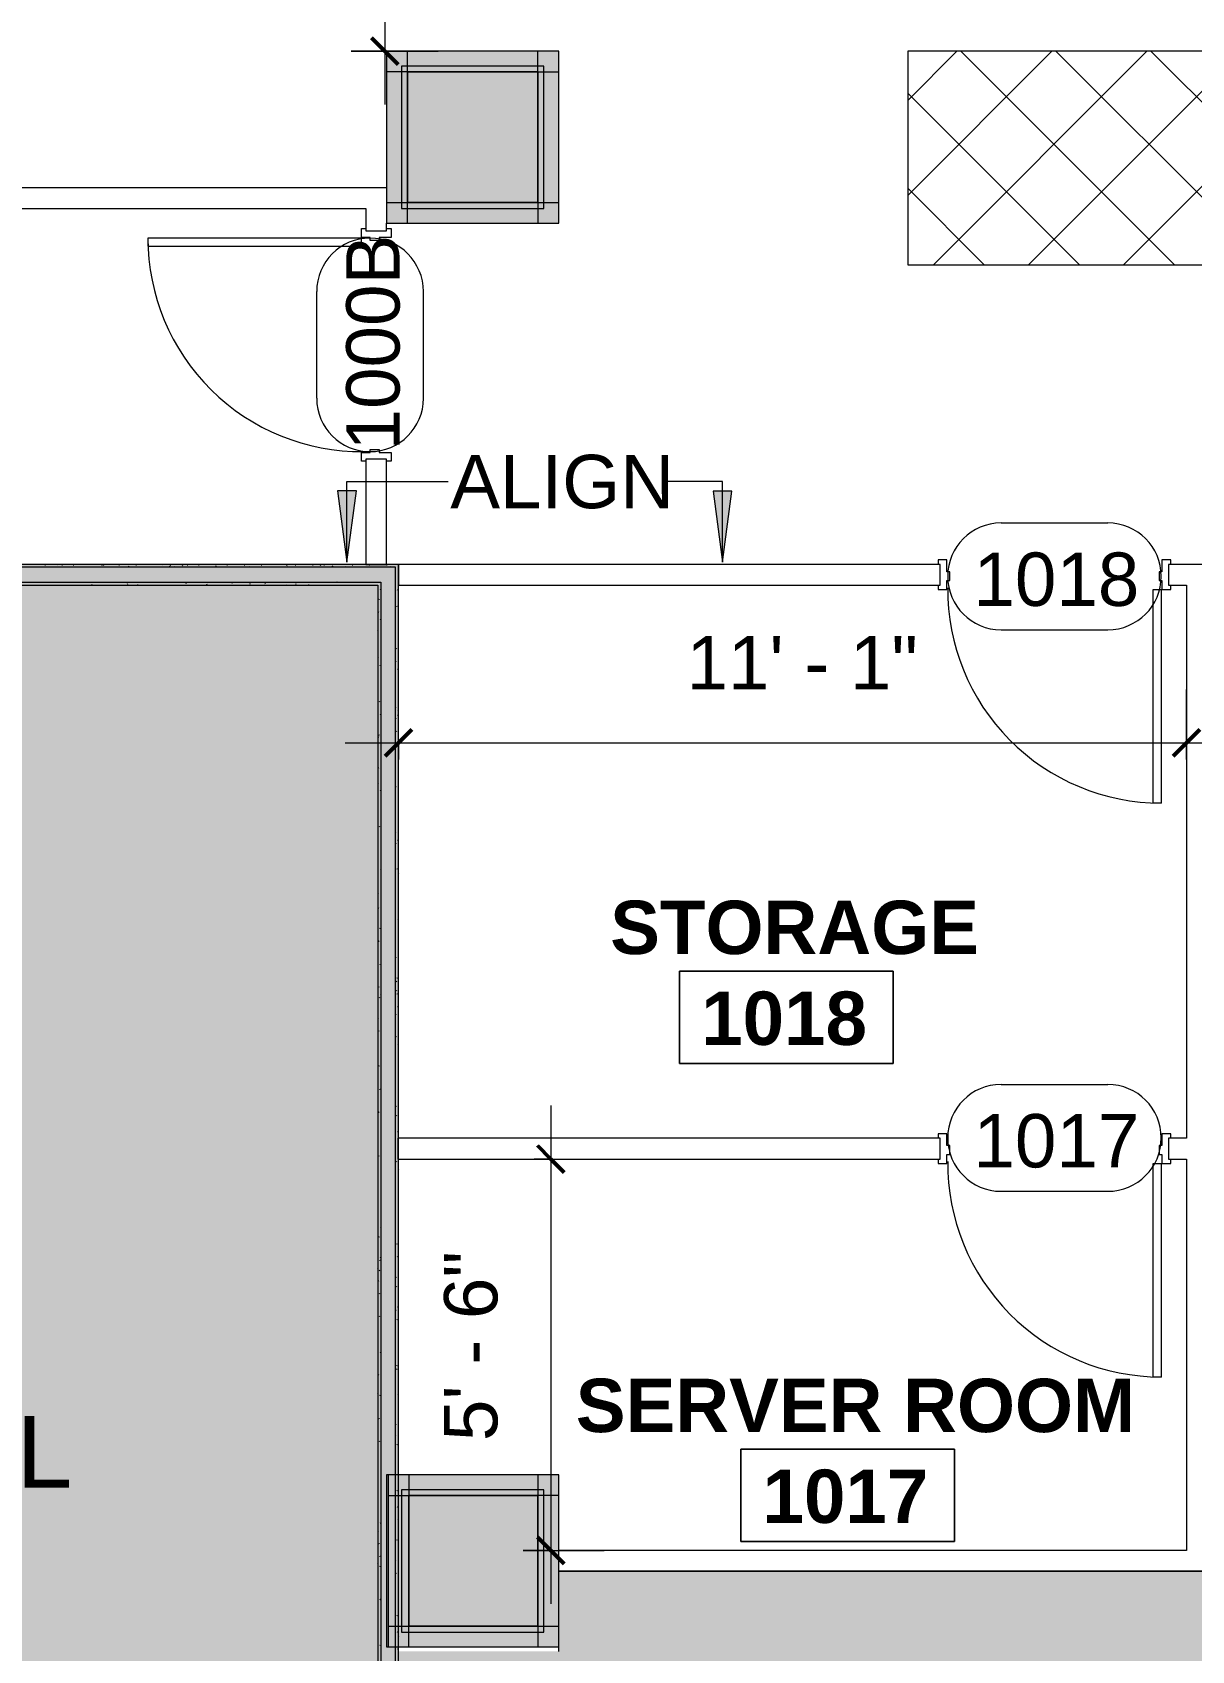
# Model space of a CAD drawing. Header units: inches. Extents: x 4757 to 6810, y 9919 to 10986.
# Drawn here: x 6186.2 to 6381.6, y 10186.2 to 10459 of the extents above; entities that cross this region are included whole.
import ezdxf

# ---------------------------------------------------------------- set-up
doc = ezdxf.new("R2010")
doc.units = ezdxf.units.IN
doc.header["$MEASUREMENT"] = 0
for name, color, linetype, lineweight in [('A-ANNO-DIMS', 211, 'Continuous', 9), ('A-ANNO-DIMS-96', 211, 'Continuous', 9), ('A-ANNO-TEXT', 7, 'Continuous', 9), ('A-AREA-IDEN', 2, 'Continuous', 9), ('A-DETL-GENF', 92, 'Continuous', 9), ('A-DETL-THIN', 151, 'Continuous', 9), ('A-DOOR', 31, 'Continuous', 13), ('A-DOOR-IDEN', 31, 'Continuous', 9), ('A-WALL', 113, 'Continuous', 13), ('A-WALL-PATT', 111, 'Continuous', 13), ('Bb-col', 7, 'Continuous', 9), ('G-ANNO-TEXT', 231, 'Continuous', 9), ('I-WALL', 2, 'Continuous', 9), ('Propidex Polylines', 7, 'Continuous', 9), ('Q-CASE', 31, 'Continuous', 9), ('Rosslyn Plaza North_1777 North Kent St _W632_-09_dwg', 8, 'Continuous', 9)]:
    doc.layers.add(name, color=color, linetype=linetype, lineweight=lineweight)
doc.styles.add('Arial', font='arial.ttf', dxfattribs={"height": 12.092308})
doc.styles.add('Swis721 Lt BT', font='swissl.ttf', dxfattribs={"height": 9})
doc.styles.add('Swis721 Lt BT_B', font='', dxfattribs={"height": 9})
doc.styles.get('Swis721 Lt BT_B').set_extended_font_data('Swis721 Lt BT', bold=True)
doc.dimstyles.new('OTJ_-_3_32__Linear__1_2__Tolerance', dxfattribs={"dimscale": 12, "dimtxt": 9.497835, "dimasz": 0.375, "dimexe": 0.75, "dimexo": 0.5, "dimgap": 0.5, "dimtad": 1, "dimdec": 1, "dimrnd": 0.5, "dimzin": 3, "dimdsep": 46, "dimlunit": 4, "dimtxsty": 'Swis721 Lt BT', "dimblk1": 'OBLIQUE', "dimblk2": 'OBLIQUE', "dimsah": 1, "dimcen": 0.09, "dimdle": 0.75, "dimazin": 0, "dimtfac": 1, "dimtdec": 4, "dimtix": 1, "dimtmove": 0, "dimatfit": 3, "dimfxl": 1, "dimtvp": 1, "dimfrac": 2, "dimtolj": 1, "dimtzin": 0, "dimarcsym": 2})

# ---------------------------------------------------------------- blocks, each defined once
blk = doc.blocks.new('Door - Single - Solid Door-8328958-Level XX  CONSTRUCTION')
at = {"layer": 'A-DOOR', "lineweight": 9}
for p, q in [((-15.63, 2.41), (-14.13, 2.41)), ((-15.63, 1.66), (-15.63, 2.41)), ((-14.13, 2.41), (-14.13, 0.41)), ((-14.13, 0.41), (-13.63, 0.41)), ((-13.63, 0.41), (-13.63, -1.09)), ((21.62, 0.41), (22.12, 0.41)), ((21.62, -1.09), (21.62, 0.41)), ((22.12, 2.41), (23.62, 2.41)), ((22.12, 0.41), (22.12, 2.41)), ((23.62, 2.41), (23.62, 1.66)), ((-15.63, -2.59), (-15.63, -1.84)), ((-14.13, -2.59), (-15.63, -2.59)), ((-14.13, -1.09), (-14.13, -2.59)), ((-13.63, -1.09), (-14.13, -1.09)), ((22.12, -1.09), (21.62, -1.09)), ((22.12, -2.59), (22.12, -1.09)), ((23.62, -2.59), (22.12, -2.59)), ((23.62, -1.84), (23.62, -2.59))]:
    blk.add_line(p, q, dxfattribs=at)
at = {"layer": 'A-DOOR'}
for p, q in [((-12.63, -2.59), (-14.01, -2.59)), ((-14.01, -2.59), (-14.01, -38.59)), ((-12.63, -38.59), (-12.63, -2.59)), ((-14.01, -38.59), (-12.63, -38.59))]:
    blk.add_line(p, q, dxfattribs=at)
at = {"layer": 'A-DOOR', "lineweight": 9}
blk.add_arc((-14.01, -2.59), 36, 270, 0.5, dxfattribs=at)
blk = doc.blocks.new('Door - Single - Solid Door-8328956-Level XX  CONSTRUCTION')
at = {"layer": 'A-DOOR'}
for p, q in [((-14.01, 38.59), (-12.63, 38.59)), ((-14.01, 2.59), (-14.01, 38.59)), ((-12.63, 38.59), (-12.63, 2.59)), ((-12.63, 2.59), (-14.01, 2.59))]:
    blk.add_line(p, q, dxfattribs=at)
at = {"layer": 'A-DOOR', "lineweight": 9}
for p, q in [((-15.63, 2.59), (-15.63, 1.84)), ((-14.13, 2.59), (-15.63, 2.59)), ((-14.13, 1.09), (-14.13, 2.59)), ((-13.63, 1.09), (-14.13, 1.09)), ((-13.63, -0.41), (-13.63, 1.09)), ((22.12, 1.09), (21.62, 1.09)), ((21.62, 1.09), (21.62, -0.41)), ((23.62, 2.59), (22.12, 2.59)), ((22.12, 2.59), (22.12, 1.09)), ((23.62, 1.84), (23.62, 2.59)), ((-15.63, -1.66), (-15.63, -2.41)), ((-15.63, -2.41), (-14.13, -2.41)), ((-14.13, -2.41), (-14.13, -0.41)), ((-14.13, -0.41), (-13.63, -0.41)), ((21.62, -0.41), (22.12, -0.41)), ((22.12, -0.41), (22.12, -2.41)), ((22.12, -2.41), (23.62, -2.41)), ((23.62, -2.41), (23.62, -1.66))]:
    blk.add_line(p, q, dxfattribs=at)
blk.add_arc((-14.01, 2.59), 36, 359.5, 90, dxfattribs=at)
blk = doc.blocks.new('C-Counter Top - ADJ HEIGHT 3_-7473632-Level XX  CONSTRUCTION')
at = {"layer": 'Q-CASE'}
h = blk.add_hatch(dxfattribs=at)
h.set_pattern_fill('FP_2', color=256, style=0, pattern_type=2)
h.set_pattern_definition([(45, (-6381.031, -10455.789), (-8.012227, 8.012227), []), (135, (-6381.031, -10455.789), (-8.012227, -8.012227), [])])
h.paths.add_polyline_path([(-47.26, -36), (44.2, -36), (44.2, 0), (-47.26, 0), (-47.26, -12.94)], flags=0)
for p, q in [((44.2, 0), (-47.26, 0)), ((-47.26, 0), (-47.26, -36)), ((44.2, -36), (44.2, 0)), ((-47.26, -36), (44.2, -36))]:
    blk.add_line(p, q, dxfattribs=at)
blk = doc.blocks.new('Rosslyn Plaza North_1777 North Kent St _W632_-09_dwg-V13-Level XX  CONSTRUCTION')
at = {"layer": 'A-ANNO-TEXT', "insert": (6082.18, 10225.71), "char_height": 12.092, "width": 132.0519, "attachment_point": 1, "line_spacing_factor": 0.941778, "style": 'Arial'}
blk.add_mtext('MECHANICAL', dxfattribs=at)
blk = doc.blocks.new('Rosslyn Plaza North_1777 North Kent St _W632_-09_dwg-6954577-Level XX  CONSTRUCTION')
at = {"layer": 'A-WALL-PATT', "color": 7, "lineweight": 9}
for p, q in [((6188.18, 10369.29), (6188.18, 10369.29)), ((6188.27, 10369.19), (6188.4, 10369.19)), ((6190.38, 10369.27), (6190.32, 10369.16)), ((6191.15, 10369.19), (6191.27, 10369.19)), ((6193.07, 10369.19), (6193.19, 10369.19)), ((6194.79, 10369.29), (6194.79, 10369.29)), ((6197.87, 10369.19), (6197.99, 10369.19)), ((6198.24, 10369.07), (6198.18, 10369.17)), ((6199.51, 10368.79), (6199.49, 10368.82)), ((6200.75, 10369.19), (6200.87, 10369.19)), ((6202.41, 10368.98), (6202.35, 10368.87)), ((6203.63, 10369.19), (6203.75, 10369.19)), ((6203.7, 10369.29), (6203.66, 10369.22)), ((6208.12, 10369.23), (6208.09, 10369.29)), ((6209.44, 10368.88), (6209.37, 10368.99)), ((6209.39, 10369.19), (6209.51, 10369.19)), ((6210.15, 10368.94), (6210.09, 10368.83)), ((6211.58, 10369.01), (6211.52, 10369.12)), ((6212.27, 10369.19), (6212.4, 10369.19)), ((6212.29, 10368.82), (6212.28, 10368.79)), ((6214.19, 10369.19), (6214.31, 10369.19)), ((6217, 10369.29), (6216.99, 10369.28)), ((6217.18, 10368.91), (6217.11, 10369.02)), ((6218.99, 10369.19), (6219.11, 10369.19)), ((6221.87, 10369.19), (6221.99, 10369.19)), ((6222.77, 10368.82), (6222.71, 10368.93)), ((6224.75, 10369.19), (6224.87, 10369.19)), ((6229.08, 10369.1), (6229.02, 10368.99)), ((6230.51, 10369.19), (6230.63, 10369.19)), ((6233.39, 10369.19), (6233.51, 10369.19)), ((6234.8, 10369.11), (6234.73, 10369.22)), ((6235.31, 10369.19), (6235.44, 10369.19)), ((6236.82, 10369.06), (6236.76, 10368.95)), ((6238.96, 10368.93), (6238.9, 10368.82)), ((6240.11, 10369.19), (6240.23, 10369.19)), ((6242.99, 10369.19), (6243.11, 10369.19)), ((6244.68, 10369.27), (6244.67, 10369.29)), ((6245.87, 10369.19), (6245.99, 10369.19)), ((6246.7, 10368.9), (6246.64, 10368.79)), ((6247.79, 10368.23), (6247.92, 10368.23)), ((6187.66, 10366.28), (6187.65, 10366.29)), ((6196.2, 10365.91), (6196.14, 10365.8)), ((6197.52, 10366.26), (6197.45, 10366.15)), ((6200.99, 10366.22), (6200.95, 10366.29)), ((6202.31, 10365.87), (6202.24, 10365.98)), ((6203.94, 10365.88), (6203.89, 10365.79)), ((6210.83, 10366.29), (6210.79, 10366.21)), ((6212.19, 10366.03), (6212.12, 10366.14)), ((6214.33, 10366.16), (6214.27, 10366.27)), ((6215.64, 10365.81), (6215.58, 10365.92)), ((6219.93, 10366.07), (6219.86, 10366.18)), ((6222.88, 10366.03), (6222.81, 10365.92)), ((6224.14, 10366.29), (6224.12, 10366.27)), ((6225.52, 10365.97), (6225.46, 10366.08)), ((6228.95, 10365.79), (6228.92, 10365.86)), ((6230.62, 10366), (6230.55, 10365.88)), ((6232.76, 10365.87), (6232.72, 10365.79)), ((6237.55, 10366.26), (6237.53, 10366.29)), ((6240.5, 10365.83), (6240.48, 10365.79)), ((6244.92, 10365.02), (6244.87, 10365.1)), ((6244.91, 10364.39), (6244.92, 10364.39)), ((6247.43, 10366.43), (6247.42, 10366.45)), ((6247.76, 10364.97), (6247.7, 10364.86)), ((6247.79, 10364.39), (6247.92, 10364.39)), ((6244.66, 10363.43), (6244.59, 10363.32)), ((6244.91, 10361.51), (6244.92, 10361.51)), ((6247.69, 10362.14), (6247.63, 10362.25)), ((6244.53, 10361.29), (6244.46, 10361.18)), ((6244.88, 10359.98), (6244.82, 10359.87)), ((6247.79, 10360.55), (6247.92, 10360.55)), ((6244.49, 10358.08), (6244.43, 10358.19)), ((6247.79, 10357.67), (6247.92, 10357.67)), ((6244.49, 10353.55), (6244.43, 10353.44)), ((6244.91, 10355.75), (6244.92, 10355.75)), ((6244.91, 10353.83), (6244.92, 10353.83)), ((6247.6, 10355.08), (6247.53, 10354.97)), ((6247.79, 10353.83), (6247.92, 10353.83)), ((6244.84, 10352.24), (6244.78, 10352.13)), ((6244.91, 10350.95), (6244.92, 10350.95)), ((6247.47, 10352.94), (6247.42, 10352.86)), ((6247.82, 10351.63), (6247.75, 10351.52)), ((6247.79, 10349.99), (6247.92, 10349.99)), ((6247.92, 10350.22), (6247.92, 10350.23)), ((6244.78, 10346.05), (6244.72, 10346.16)), ((6244.91, 10345.19), (6244.92, 10345.19)), ((6247.43, 10345.2), (6247.42, 10345.18)), ((6247.79, 10347.11), (6247.92, 10347.11)), ((6244.91, 10343.91), (6244.85, 10344.02)), ((6244.91, 10343.27), (6244.92, 10343.27)), ((6247.54, 10343.21), (6247.47, 10343.32)), ((6247.78, 10343.89), (6247.72, 10343.78)), ((6247.79, 10343.27), (6247.92, 10343.27)), ((6247.89, 10344.52), (6247.82, 10344.63)), ((6244.55, 10340.21), (6244.49, 10340.1)), ((6244.69, 10340.46), (6244.63, 10340.57)), ((6244.91, 10340.39), (6244.92, 10340.39)), ((6247.66, 10341.06), (6247.6, 10341.17)), ((6244.47, 10337), (6244.42, 10337.09)), ((6247.44, 10337.61), (6247.42, 10337.65)), ((6247.79, 10338.92), (6247.73, 10339.03)), ((6247.79, 10339.43), (6247.92, 10339.43)), ((6244.6, 10334.86), (6244.53, 10334.97)), ((6244.91, 10334.63), (6244.92, 10334.63)), ((6247.79, 10336.55), (6247.92, 10336.55)), ((6244.52, 10332.47), (6244.45, 10332.36)), ((6244.91, 10332.71), (6244.92, 10332.71)), ((6247.49, 10331.86), (6247.43, 10331.75)), ((6247.79, 10332.71), (6247.92, 10332.71)), ((6244.87, 10331.16), (6244.81, 10331.05)), ((6244.91, 10329.83), (6244.92, 10329.83)), ((6247.79, 10328.87), (6247.92, 10328.87)), ((6247.92, 10329.1), (6247.89, 10329.15)), ((6247.79, 10325.99), (6247.92, 10325.99)), ((6244.76, 10324.98), (6244.7, 10325.09)), ((6244.92, 10325.49), (6244.9, 10325.46)), ((6244.91, 10324.07), (6244.92, 10324.07)), ((6247.46, 10324.12), (6247.42, 10324.06)), ((6244.91, 10322.15), (6244.92, 10322.15)), ((6247.51, 10322.13), (6247.45, 10322.24)), ((6247.81, 10322.81), (6247.75, 10322.7)), ((6247.79, 10322.15), (6247.92, 10322.15)), ((6244.92, 10317.81), (6244.87, 10317.71)), ((6244.91, 10319.27), (6244.92, 10319.27)), ((6247.77, 10317.85), (6247.7, 10317.96)), ((6247.79, 10318.31), (6247.92, 10318.31)), ((6247.79, 10315.43), (6247.92, 10315.43)), ((6247.9, 10317.22), (6247.84, 10317.11)), ((6244.57, 10313.78), (6244.51, 10313.89)), ((6244.91, 10313.51), (6244.92, 10313.51)), ((6244.54, 10311.4), (6244.48, 10311.29)), ((6244.91, 10311.59), (6244.92, 10311.59)), ((6247.79, 10311.59), (6247.92, 10311.59)), ((6244.77, 10307.94), (6244.7, 10307.83)), ((6244.91, 10308.71), (6244.92, 10308.71)), ((6247.79, 10307.75), (6247.92, 10307.75)), ((6247.87, 10309.48), (6247.81, 10309.37)), ((6244.64, 10305.8), (6244.57, 10305.69)), ((6247.79, 10304.87), (6247.92, 10304.87)), ((6244.86, 10301.76), (6244.8, 10301.87)), ((6244.91, 10302.95), (6244.92, 10302.95)), ((6247.48, 10303.05), (6247.42, 10302.94)), ((6244.91, 10301.03), (6244.92, 10301.03)), ((6247.61, 10298.91), (6247.55, 10299.02)), ((6247.71, 10299.59), (6247.64, 10299.48)), ((6247.79, 10301.03), (6247.92, 10301.03)), ((6247.92, 10300.3), (6247.9, 10300.33)), ((6244.6, 10298.06), (6244.54, 10297.95)), ((6244.77, 10296.16), (6244.7, 10296.27)), ((6244.92, 10296.69), (6244.89, 10296.64)), ((6244.91, 10298.15), (6244.92, 10298.15)), ((6247.58, 10297.45), (6247.51, 10297.34)), ((6247.74, 10296.77), (6247.68, 10296.88)), ((6247.79, 10297.19), (6247.92, 10297.19)), ((6247.92, 10296.12), (6247.87, 10296.03)), ((6247.52, 10293.32), (6247.46, 10293.42)), ((6247.79, 10294.31), (6247.92, 10294.31)), ((6247.87, 10294.63), (6247.81, 10294.74)), ((6244.55, 10292.71), (6244.48, 10292.82)), ((6244.67, 10290.56), (6244.61, 10290.67)), ((6244.91, 10292.39), (6244.92, 10292.39)), ((6244.91, 10290.47), (6244.92, 10290.47)), ((6247.79, 10290.47), (6247.92, 10290.47)), ((6244.44, 10288.18), (6244.42, 10288.14)), ((6247.43, 10287.72), (6247.42, 10287.73)), ((6247.54, 10289.71), (6247.48, 10289.6)), ((6247.89, 10288.4), (6247.83, 10288.29)), ((6244.91, 10287.59), (6244.92, 10287.59)), ((6247.79, 10286.63), (6247.92, 10286.63)), ((6244.66, 10284.72), (6244.6, 10284.61)), ((6247.79, 10283.75), (6247.92, 10283.75)), ((6244.84, 10280.68), (6244.77, 10280.79)), ((6244.91, 10281.83), (6244.92, 10281.83)), ((6244.91, 10279.91), (6244.92, 10279.91)), ((6247.79, 10279.91), (6247.92, 10279.91)), ((6244.63, 10276.98), (6244.56, 10276.87)), ((6244.91, 10277.03), (6244.92, 10277.03)), ((6247.59, 10277.84), (6247.52, 10277.95)), ((6244.92, 10275.57), (6244.92, 10275.56)), ((6247.6, 10276.38), (6247.54, 10276.27)), ((6247.79, 10276.07), (6247.92, 10276.07)), ((6247.85, 10273.55), (6247.78, 10273.66)), ((6247.79, 10273.19), (6247.92, 10273.19)), ((6244.65, 10269.49), (6244.58, 10269.6)), ((6244.91, 10271.27), (6244.92, 10271.27)), ((6244.91, 10269.35), (6244.92, 10269.35)), ((6247.57, 10268.64), (6247.5, 10268.53)), ((6247.79, 10269.35), (6247.92, 10269.35)), ((6244.91, 10266.47), (6244.92, 10266.47)), ((6247.92, 10267.32), (6247.86, 10267.21)), ((6247.79, 10265.51), (6247.92, 10265.51)), ((6244.91, 10260.71), (6244.92, 10260.71)), ((6247.79, 10262.63), (6247.92, 10262.63)), ((6244.91, 10258.79), (6244.92, 10258.79)), ((6247.79, 10258.79), (6247.92, 10258.79)), ((6244.65, 10255.91), (6244.59, 10255.8)), ((6244.92, 10257.5), (6244.88, 10257.57)), ((6244.91, 10255.91), (6244.92, 10255.91)), ((6247.79, 10254.95), (6247.92, 10254.95)), ((6244.88, 10252.45), (6244.81, 10252.34)), ((6247.69, 10254.62), (6247.63, 10254.73)), ((6247.82, 10252.47), (6247.76, 10252.58)), ((6247.92, 10253.88), (6247.92, 10253.88)), ((6244.49, 10250.55), (6244.43, 10250.66)), ((6244.75, 10250.31), (6244.68, 10250.2)), ((6244.85, 10251.87), (6244.78, 10251.98)), ((6244.91, 10250.15), (6244.92, 10250.15)), ((6247.79, 10252.07), (6247.92, 10252.07)), ((6247.92, 10250.38), (6247.89, 10250.44)), ((6244.62, 10248.41), (6244.56, 10248.52)), ((6244.91, 10248.23), (6244.92, 10248.23)), ((6247.6, 10249.02), (6247.53, 10249.13)), ((6247.59, 10247.56), (6247.53, 10247.45)), ((6247.79, 10248.23), (6247.92, 10248.23)), ((6244.75, 10246.27), (6244.69, 10246.38)), ((6244.91, 10245.35), (6244.92, 10245.35)), ((6247.82, 10244.11), (6247.75, 10244)), ((6247.79, 10244.39), (6247.92, 10244.39)), ((6244.71, 10242.57), (6244.65, 10242.46)), ((6247.5, 10243.42), (6247.44, 10243.53)), ((6247.69, 10241.96), (6247.62, 10241.85)), ((6247.79, 10241.51), (6247.92, 10241.51)), ((6244.91, 10239.59), (6244.92, 10239.59)), ((6244.92, 10236.39), (6244.85, 10236.5)), ((6244.91, 10237.67), (6244.92, 10237.67)), ((6247.79, 10237.67), (6247.92, 10237.67)), ((6244.91, 10234.79), (6244.92, 10234.79)), ((6247.65, 10234.22), (6247.59, 10234.11)), ((6247.67, 10233.54), (6247.6, 10233.65)), ((6247.79, 10233.83), (6247.92, 10233.83)), ((6244.42, 10230.55), (6244.42, 10230.54)), ((6244.55, 10232.69), (6244.49, 10232.58)), ((6247.79, 10230.95), (6247.92, 10230.95)), ((6244.47, 10229.48), (6244.42, 10229.57)), ((6244.77, 10229.23), (6244.71, 10229.12)), ((6244.91, 10229.03), (6244.92, 10229.03)), ((6247.92, 10229.26), (6247.86, 10229.37)), ((6244.73, 10225.19), (6244.66, 10225.3)), ((6244.91, 10227.11), (6244.92, 10227.11)), ((6247.79, 10227.11), (6247.92, 10227.11)), ((6244.91, 10224.23), (6244.92, 10224.23)), ((6247.48, 10222.35), (6247.42, 10222.45)), ((6247.49, 10224.34), (6247.43, 10224.23)), ((6247.79, 10223.27), (6247.92, 10223.27)), ((6244.74, 10221.5), (6244.67, 10221.38)), ((6247.71, 10220.89), (6247.65, 10220.78)), ((6247.79, 10220.39), (6247.92, 10220.39)), ((6244.91, 10218.47), (6244.92, 10218.47)), ((6244.91, 10216.55), (6244.92, 10216.55)), ((6247.79, 10216.55), (6247.92, 10216.55)), ((6244.91, 10213.67), (6244.92, 10213.67)), ((6247.68, 10213.15), (6247.61, 10213.04)), ((6247.79, 10212.71), (6247.92, 10212.71)), ((6244.45, 10209.47), (6244.42, 10209.42)), ((6247.77, 10210.32), (6247.71, 10210.43)), ((6247.79, 10209.83), (6247.92, 10209.83)), ((6244.57, 10206.26), (6244.51, 10206.37)), ((6244.92, 10207.58), (6244.86, 10207.68)), ((6244.91, 10207.91), (6244.92, 10207.91)), ((6244.91, 10205.99), (6244.92, 10205.99)), ((6247.79, 10205.99), (6247.92, 10205.99)), ((6247.9, 10208.18), (6247.83, 10208.29)), ((6244.7, 10204.12), (6244.64, 10204.23)), ((6244.91, 10203.11), (6244.92, 10203.11)), ((6247.68, 10204.72), (6247.61, 10204.83)), ((6244.48, 10200.66), (6244.42, 10200.77)), ((6244.76, 10200.42), (6244.7, 10200.31)), ((6244.83, 10201.97), (6244.77, 10202.08)), ((6247.45, 10201.27), (6247.42, 10201.33)), ((6247.79, 10202.15), (6247.92, 10202.15)), ((6247.58, 10199.13), (6247.52, 10199.24)), ((6247.79, 10199.27), (6247.92, 10199.27)), ((6244.91, 10197.35), (6244.92, 10197.35)), ((6244.91, 10195.43), (6244.92, 10195.43)), ((6247.79, 10195.43), (6247.92, 10195.43)), ((6244.86, 10194.82), (6244.79, 10194.71)), ((6244.91, 10192.55), (6244.92, 10192.55)), ((6247.7, 10192.07), (6247.64, 10191.96)), ((6247.79, 10191.59), (6247.92, 10191.59)), ((6244.82, 10187.08), (6244.76, 10186.97)), ((6244.91, 10186.79), (6244.92, 10186.79)), ((6247.74, 10189.25), (6247.68, 10189.35)), ((6247.79, 10188.71), (6247.92, 10188.71)), ((6247.92, 10188.6), (6247.86, 10188.51)), ((6247.8, 10186.47), (6247.73, 10186.36))]:
    blk.add_line(p, q, dxfattribs=at)
at = {"layer": 'Bb-col', "flags": 128}
for points in [[(6245.92, 10426.79), (6274.92, 10426.79), (6274.92, 10455.79), (6245.92, 10455.79)], [(6248.42, 10429.29), (6272.42, 10429.29), (6272.42, 10453.29), (6248.42, 10453.29)], [(6245.92, 10186.79), (6274.92, 10186.79), (6274.92, 10215.79), (6245.92, 10215.79)], [(6248.42, 10189.29), (6272.42, 10189.29), (6272.42, 10213.29), (6248.42, 10213.29)]]:
    blk.add_lwpolyline(points, close=True, dxfattribs=at)
at = {"layer": 'I-WALL', "color": 7, "flags": 128}
for points in [[(6032.42, 10058.29), (6032.42, 10097.03), (6124.68, 10097.03), (6124.68, 10036.78), (6073.18, 10036.78), (6073.18, 10033.28), (6128.18, 10033.28), (6128.18, 10097.03), (6247.92, 10097.03), (6247.92, 10369.29), (6057.43, 10369.29), (6057.43, 10365.79), (6244.42, 10365.79), (6244.42, 10100.53), (6032.42, 10100.53), (6032.42, 10272.79), (6010.54, 10272.79)], [(6057.43, 10366.29), (6244.92, 10366.29), (6244.92, 10100.03), (6032.42, 10100.03), (6032.42, 10097.53), (6247.42, 10097.53), (6247.42, 10368.79), (6057.43, 10368.79)]]:
    blk.add_lwpolyline(points, dxfattribs=at)
at = {"layer": 'Propidex Polylines', "flags": 128}
blk.add_lwpolyline([(6010.53, 10269.29), (6010.53, 10369.28), (6010.53, 10269.29), (5831.79, 10269.29), (5831.79, 10116.91), (5918.57, 10116.91), (5918.57, 10033.28), (6128.43, 10033.28), (6128.43, 10097.03), (6247.91, 10097.03), (6247.91, 10369.25), (6010.53, 10369.25), (5726.04, 10369.25), (5726.04, 10033.28), (5832.79, 10033.28), (5832.79, 10047.53), (5863.4, 10047.53), (5863.4, 10029.28), (5878.55, 10029.28), (5878.55, 10033.28), (5918.57, 10033.28), (5918.57, 10116.91), (5831.79, 10116.91), (5831.79, 10269.29)], close=True, dxfattribs=at)
at = {"layer": 'A-ANNO-TEXT', "insert": (6082.18, 10225.71), "char_height": 12.092, "width": 132.0519, "attachment_point": 1, "line_spacing_factor": 0.941778, "style": 'Arial'}
blk.add_mtext('MECHANICAL', dxfattribs=at)
blk = doc.blocks.new('Room Tag - Room Name and Number-3379422-Level XX  CONSTRUCTION')
at = {"layer": 'A-AREA-IDEN'}
for p, q in [((-0.1881, -0.1636), (-0.1881, -0.0018)), ((-0.1881, -0.0018), (0.1869, -0.0018)), ((0.1869, -0.0018), (-0.1881, -0.0018)), ((-0.1881, -0.0018), (-0.1881, -0.1636)), ((0.1869, -0.0018), (0.1869, -0.1636)), ((0.1869, -0.1636), (0.1869, -0.0018)), ((0.1869, -0.1636), (-0.1881, -0.1636)), ((-0.1881, -0.1636), (0.1869, -0.1636))]:
    blk.add_line(p, q, dxfattribs=at)
blk = doc.blocks.new('Door Tag - Door Tag-41184-Level XX  CONSTRUCTION')
at = {"layer": 'A-DOOR-IDEN'}
for p, q in [((-0.09375, 0.09375), (0.09375, 0.09375)), ((-0.09375, -0.09375), (0.09375, -0.09375))]:
    blk.add_line(p, q, dxfattribs=at)
for centre, start, end in [((-0.09375, 0), 90, 270), ((0.09375, 0), 270, 90)]:
    blk.add_arc(centre, 0.09375, start, end, dxfattribs=at)
blk = doc.blocks.new('DIMBLOCK4-Level XX  CONSTRUCTION')
at = {"layer": 'A-ANNO-DIMS-96'}
for p, q in [((6247.91, 10336.37), (6247.91, 10348.18)), ((6380.76, 10336.37), (6380.76, 10348.18)), ((6238.91, 10339.18), (6389.76, 10339.18)), ((6247.91, 10339.18), (6247.91, 10336.37)), ((6380.76, 10339.18), (6380.76, 10336.37))]:
    blk.add_line(p, q, dxfattribs=at)
at = {"layer": 'A-ANNO-DIMS-96', "lineweight": 50}
for p, q in [((6247.91, 10339.18), (6250.16, 10341.43)), ((6380.76, 10339.18), (6383.01, 10341.43)), ((6247.91, 10339.18), (6245.66, 10336.93)), ((6380.76, 10339.18), (6378.51, 10336.93))]:
    blk.add_line(p, q, dxfattribs=at)
at = {"layer": 'A-ANNO-DIMS-96', "color": 0, "insert": (6296.47, 10357.2), "char_height": 9, "width": 42.8759, "attachment_point": 1, "line_spacing_factor": 1.005062, "style": 'Swis721 Lt BT'}
blk.add_mtext('11\' - 1"', dxfattribs=at)
blk = doc.blocks.new('_Oblique')
at = {"color": 0, "linetype": 'ByBlock', "lineweight": -2}
blk.add_line((-0.5, -0.5), (0.5, 0.5), dxfattribs=at)
blk = doc.blocks.new('DIMBLOCK9-Level XX  CONSTRUCTION')
at = {"layer": 'A-ANNO-DIMS-96'}
for p, q in [((6245.61, 10512.79), (6245.61, 10446.79)), ((6242.79, 10503.79), (6254.61, 10503.79)), ((6245.61, 10503.79), (6242.79, 10503.79)), ((6239.92, 10455.79), (6254.61, 10455.79)), ((6245.61, 10455.79), (6239.92, 10455.79))]:
    blk.add_line(p, q, dxfattribs=at)
at = {"layer": 'A-ANNO-DIMS-96', "lineweight": 50}
for p, q in [((6245.61, 10503.79), (6243.36, 10506.04)), ((6245.61, 10503.79), (6247.86, 10501.54)), ((6245.61, 10455.79), (6243.36, 10458.04)), ((6245.61, 10455.79), (6247.86, 10453.54))]:
    blk.add_line(p, q, dxfattribs=at)
at = {"layer": 'A-ANNO-DIMS-96', "color": 0, "char_height": 9, "attachment_point": 1, "rotation": 90, "line_spacing_factor": 1.005062, "style": 'Swis721 Lt BT'}
for s, insert, width in [('4\' - 0"', (6227.59, 10465.24), 34.9159), ('HOLD', (6254.67, 10462.98), 40.3432)]:
    blk.add_mtext(s, dxfattribs=dict(at, insert=insert, width=width))
blk = doc.blocks.new('DIMBLOCK13-Level XX  CONSTRUCTION')
at = {"layer": 'A-ANNO-DIMS-96'}
for p, q in [((6273.61, 10278.04), (6273.61, 10194.04)), ((6270.79, 10269.04), (6282.61, 10269.04)), ((6273.61, 10269.04), (6270.79, 10269.04)), ((6268.92, 10203.04), (6282.61, 10203.04)), ((6273.61, 10203.04), (6268.92, 10203.04))]:
    blk.add_line(p, q, dxfattribs=at)
at = {"layer": 'A-ANNO-DIMS-96', "lineweight": 50}
for p, q in [((6273.61, 10269.04), (6271.36, 10271.29)), ((6273.61, 10269.04), (6275.86, 10266.79)), ((6273.61, 10203.04), (6271.36, 10205.29)), ((6273.61, 10203.04), (6275.86, 10200.79))]:
    blk.add_line(p, q, dxfattribs=at)
at = {"layer": 'A-ANNO-DIMS-96', "color": 0, "insert": (6255.59, 10221.49), "char_height": 9, "width": 34.9159, "attachment_point": 1, "rotation": 90, "line_spacing_factor": 1.005062, "style": 'Swis721 Lt BT'}
blk.add_mtext('5\' - 6"', dxfattribs=at)

msp = doc.modelspace()

# ---------------------------------------------------------------- hatches: boundary and pattern name
at = {"layer": 'A-DETL-GENF'}
h = msp.add_hatch(color=9, dxfattribs=at)
h.paths.add_polyline_path([(6271.92, 9918.54), (6726.34, 9918.54), (6736.57, 9928.76), (6707, 9958.33), (6718.49, 9986.77), (6758.92, 9986.77), (6758.92, 10183.16), (6717.8, 10183.16), (6717.8, 10199.54), (6515.42, 10199.54), (6515.42, 10186.29), (6485.42, 10186.29), (6485.42, 10199.54), (6274.92, 10199.54), (6274.91, 10186.03), (6247.91, 10186.03), (6247.91, 10097.03), (6128.43, 10097.03), (6128.43, 9969.78), (5729.54, 9969.78), (5729.54, 9940.78), (5591.29, 9940.78), (5591.29, 9969.78), (5246.43, 9969.78), (5246.43, 10221.28), (5194.41, 10221.28), (5194.41, 10426.79), (5045.92, 10426.79), (5045.92, 10455.79), (5058.67, 10455.79), (5058.67, 10666.79), (5045.92, 10666.79), (5045.92, 10695.79), (5058.67, 10695.79), (5058.67, 10696.27), (4933.13, 10821.81), (4757.33, 10646.01), (4757.33, 10304.77), (5178.35, 10304.77), (5178.35, 9918.54), (6248.92, 9918.54)], flags=0)
h.paths.add_polyline_path([(6739.04, 9931.24), (6753.63, 9945.82), (6760.42, 9960.39), (6760.42, 9986.77), (6759.67, 9986.77), (6759.67, 9983.27), (6720.85, 9983.27), (6711.11, 9959.17), (6723.3, 9946.98)], flags=0)
h.paths.add_polyline_path([(6511.92, 9946.29), (6485.42, 9946.29), (6485.42, 9976.29), (6515.42, 9976.29), (6515.42, 9946.29)], flags=0)
h.paths.add_polyline_path([(6245.42, 9946.29), (6245.42, 9976.29), (6275.42, 9976.29), (6275.42, 9946.29), (6248.92, 9946.29)], flags=0)
h.paths.add_polyline_path([(6758.92, 10186.66), (6758.92, 10199.54), (6721.3, 10199.54), (6721.3, 10186.66)], flags=0)
h = msp.add_hatch(color=9, dxfattribs=at)
h.paths.add_polyline_path([(5271.56, 10032.53), (5594.79, 10032.53), (5594.79, 10369.29), (5194.41, 10369.29), (5194.41, 10221.28), (5246.43, 10221.28), (5246.43, 10032.53)], flags=0)
h.paths.add_polyline_path([(5726.04, 10033.28), (6128.43, 10033.28), (6128.43, 10097.03), (6247.91, 10097.03), (6247.91, 10186.79), (6246.16, 10186.79), (6246.16, 10215.79), (6247.91, 10215.79), (6247.91, 10369.29), (5726.04, 10369.29), (5726.04, 10218.14)], flags=0)
at = {"layer": 'A-WALL'}
for points in [[(6271.42, 10430.29), (6271.42, 10452.29), (6249.42, 10452.29), (6249.42, 10430.29)], [(6271.42, 10190.29), (6271.42, 10212.29), (6249.66, 10212.29), (6249.66, 10190.29)]]:
    msp.add_hatch(color=7, dxfattribs=at).paths.add_polyline_path(points, flags=0)
at = {"layer": 'A-WALL-PATT', "lineweight": 9}
for points in [[(6245.92, 10426.79), (6249.42, 10426.79), (6249.42, 10455.79), (6245.92, 10455.79), (6245.92, 10429.29)], [(6274.92, 10452.29), (6274.92, 10455.79), (6249.42, 10455.79), (6249.42, 10452.29), (6271.42, 10452.29)], [(6271.42, 10426.79), (6274.92, 10426.79), (6274.92, 10452.29), (6271.42, 10452.29), (6271.42, 10430.29)], [(6271.42, 10426.79), (6271.42, 10430.29), (6249.42, 10430.29), (6249.42, 10426.79)], [(6271.42, 10212.29), (6271.42, 10215.79), (6246.16, 10215.79), (6246.16, 10212.29), (6249.66, 10212.29)], [(6274.92, 10186.79), (6274.92, 10215.79), (6271.42, 10215.79), (6271.42, 10186.79)], [(6249.66, 10186.79), (6249.66, 10212.29), (6246.16, 10212.29), (6246.16, 10186.79)], [(6271.42, 10186.79), (6271.42, 10190.29), (6249.66, 10190.29), (6249.66, 10186.79)]]:
    msp.add_hatch(color=7, dxfattribs=at).paths.add_polyline_path(points, flags=0)
at = {"layer": 'G-ANNO-TEXT'}
for points in [[(6239.23, 10369.66), (6240.81, 10381.66), (6237.65, 10381.66)], [(6302.54, 10369.63), (6304.12, 10381.63), (6300.96, 10381.63)]]:
    msp.add_hatch(color=7, dxfattribs=at).paths.add_polyline_path(points, flags=0)

# ---------------------------------------------------------------- linework, layer by layer
at = {"layer": 'A-DETL-THIN'}
for p, q in [((6247.91, 10369.29), (5726.04, 10369.29)), ((6247.91, 10097.03), (6247.91, 10369.29)), ((6758.92, 10199.54), (6274.91, 10199.54)), ((6274.91, 10199.54), (6274.91, 10186.03))]:
    msp.add_line(p, q, dxfattribs=at)
at = {"layer": 'A-WALL', "color": 55}
for p, q in [((6249.42, 10452.29), (6249.42, 10455.79)), ((6249.42, 10452.29), (6274.92, 10452.29)), ((6249.42, 10426.79), (6249.42, 10430.29)), ((6271.42, 10430.29), (6271.42, 10426.79)), ((6249.42, 10426.79), (6271.42, 10426.79)), ((6271.42, 10215.79), (6271.42, 10212.29)), ((6246.16, 10212.29), (6249.66, 10212.29)), ((6249.66, 10186.79), (6249.66, 10190.29)), ((6271.42, 10190.29), (6271.42, 10186.79)), ((6249.66, 10186.79), (6271.42, 10186.79))]:
    msp.add_line(p, q, dxfattribs=at)
at = {"layer": 'A-WALL'}
for p, q in [((6271.42, 10455.79), (6249.42, 10455.79)), ((6245.92, 10452.29), (6245.92, 10432.79)), ((6271.42, 10215.79), (6249.66, 10215.79)), ((6246.16, 10212.29), (6246.16, 10190.29)), ((6274.92, 10203.04), (6274.92, 10212.29)), ((6274.92, 10190.29), (6274.92, 10199.54))]:
    msp.add_line(p, q, dxfattribs=at)
at = {"layer": 'A-WALL', "lineweight": 9}
for p, q in [((6249.42, 10452.29), (6249.42, 10430.29)), ((6271.42, 10452.29), (6249.42, 10452.29)), ((6271.42, 10430.29), (6271.42, 10452.29)), ((6249.42, 10430.29), (6271.42, 10430.29)), ((6271.42, 10212.29), (6249.66, 10212.29)), ((6249.66, 10212.29), (6249.66, 10190.29)), ((6271.42, 10190.29), (6271.42, 10212.29)), ((6249.66, 10190.29), (6271.42, 10190.29))]:
    msp.add_line(p, q, dxfattribs=at)
at = {"layer": 'G-ANNO-TEXT', "color": 7}
for p, q in [((6239.23, 10383.25), (6256.28, 10383.25)), ((6239.23, 10369.66), (6239.23, 10383.25)), ((6293.27, 10383.25), (6293.03, 10383.25)), ((6302.54, 10383.25), (6293.27, 10383.25)), ((6302.54, 10369.63), (6302.54, 10383.25)), ((6240.81, 10381.66), (6237.65, 10381.66)), ((6237.65, 10381.66), (6239.23, 10369.66)), ((6239.23, 10369.66), (6240.81, 10381.66)), ((6304.12, 10381.63), (6300.96, 10381.63)), ((6300.96, 10381.63), (6302.54, 10369.63)), ((6302.54, 10369.63), (6304.12, 10381.63))]:
    msp.add_line(p, q, dxfattribs=at)
at = {"layer": 'I-WALL', "color": 8, "lineweight": 20}
for p, q in [((6249.42, 10455.79), (6245.92, 10455.79)), ((6245.92, 10455.79), (6245.92, 10452.29)), ((6274.92, 10455.79), (6271.42, 10455.79)), ((6274.92, 10452.29), (6274.92, 10455.79)), ((6274.92, 10426.79), (6274.92, 10430.29)), ((6245.92, 10426.79), (6249.42, 10426.79)), ((6271.42, 10426.79), (6274.92, 10426.79)), ((6249.66, 10215.79), (6246.16, 10215.79)), ((6246.16, 10215.79), (6246.16, 10212.29)), ((6274.92, 10215.79), (6271.42, 10215.79)), ((6274.92, 10212.29), (6274.92, 10215.79)), ((6274.92, 10199.54), (6274.92, 10203.04)), ((6246.16, 10190.29), (6246.16, 10186.79)), ((6274.92, 10186.79), (6274.92, 10190.29)), ((6246.16, 10186.79), (6249.66, 10186.79)), ((6271.42, 10186.79), (6274.92, 10186.79))]:
    msp.add_line(p, q, dxfattribs=at)
at = {"layer": 'I-WALL', "lineweight": 13}
for p, q in [((6271.42, 10452.29), (6271.42, 10455.79)), ((6249.42, 10452.29), (6245.92, 10452.29)), ((6245.92, 10432.79), (5729.54, 10432.79)), ((6245.92, 10430.29), (6249.42, 10430.29)), ((6271.42, 10430.29), (6274.92, 10430.29)), ((5726.04, 10429.29), (6242.41, 10429.29)), ((6242.41, 10429.29), (6242.41, 10425.54)), ((6242.41, 10425.54), (6245.91, 10425.54)), ((6245.91, 10425.54), (6245.91, 10426.79)), ((6242.41, 10387.04), (6242.41, 10369.29)), ((6245.91, 10387.04), (6242.41, 10387.04)), ((6245.91, 10369.29), (6245.91, 10387.04)), ((6242.41, 10369.29), (6245.91, 10369.29)), ((6339.26, 10369.29), (6247.91, 10369.29)), ((6247.91, 10369.29), (6247.91, 10365.79)), ((6339.26, 10365.79), (6339.26, 10369.29)), ((6384.26, 10369.29), (6377.76, 10369.29)), ((6377.76, 10369.29), (6377.76, 10365.79)), ((6247.91, 10365.79), (6339.26, 10365.79)), ((6377.76, 10365.79), (6380.76, 10365.79)), ((6380.76, 10365.79), (6380.76, 10272.54)), ((6339.26, 10272.54), (6247.79, 10272.54)), ((6247.79, 10272.54), (6247.79, 10269.04)), ((6339.26, 10269.04), (6339.26, 10272.54)), ((6380.76, 10272.54), (6377.76, 10272.54)), ((6377.76, 10272.54), (6377.76, 10269.04)), ((6247.79, 10269.04), (6339.26, 10269.04)), ((6377.76, 10269.04), (6380.76, 10269.04)), ((6380.76, 10269.04), (6380.76, 10203.04)), ((6249.66, 10215.79), (6249.66, 10212.29)), ((6274.92, 10212.29), (6271.42, 10212.29)), ((6380.76, 10203.04), (6274.92, 10203.04)), ((6274.92, 10199.54), (6488.92, 10199.54)), ((6246.16, 10190.29), (6249.66, 10190.29)), ((6271.42, 10190.29), (6274.92, 10190.29))]:
    msp.add_line(p, q, dxfattribs=at)
at = {"layer": 'I-WALL'}
for p, q in [((6249.42, 10430.29), (6249.42, 10452.29)), ((6271.42, 10452.29), (6271.42, 10430.29)), ((6274.92, 10430.29), (6274.92, 10452.29)), ((6245.92, 10432.79), (6245.92, 10430.29)), ((6271.42, 10430.29), (6249.42, 10430.29)), ((6249.66, 10212.29), (6271.42, 10212.29)), ((6249.66, 10190.29), (6249.66, 10212.29)), ((6271.42, 10212.29), (6271.42, 10190.29)), ((6271.42, 10190.29), (6249.66, 10190.29))]:
    msp.add_line(p, q, dxfattribs=at)

# ---------------------------------------------------------------- block references
at = {"layer": 'A-AREA-IDEN', "xscale": 95.99999999999994, "yscale": 95.99999999999994, "zscale": 95.99999999999994}
for p in [(6313.35, 10300.87), (6323.69, 10220.29)]:
    msp.add_blockref('Room Tag - Room Name and Number-3379422-Level XX  CONSTRUCTION', p, dxfattribs=at)
at = {"layer": 'A-DOOR'}
for name, p, rotation in [('Door - Single - Solid Door-8328958-Level XX  CONSTRUCTION', (6244.25, 10410.28), 270), ('Door - Single - Solid Door-8328956-Level XX  CONSTRUCTION', (6362.51, 10367.63), 180), ('Door - Single - Solid Door-8328956-Level XX  CONSTRUCTION', (6362.51, 10270.88), 180)]:
    msp.add_blockref(name, p, dxfattribs=dict(at, rotation=rotation))
at = {"layer": 'A-DOOR-IDEN', "xscale": 95.99999999999994, "yscale": 95.99999999999994, "zscale": 95.99999999999994, "rotation": 89.99999999999991}
msp.add_blockref('Door Tag - Door Tag-41184-Level XX  CONSTRUCTION', (6243.12, 10406.29), dxfattribs=at)
at = {"layer": 'A-DOOR-IDEN', "xscale": 95.99999999999994, "yscale": 95.99999999999994, "zscale": 95.99999999999994}
for p in [(6358.51, 10367.26), (6358.51, 10272.6)]:
    msp.add_blockref('Door Tag - Door Tag-41184-Level XX  CONSTRUCTION', p, dxfattribs=at)
at = {"layer": 'Q-CASE'}
msp.add_blockref('C-Counter Top - ADJ HEIGHT 3_-7473632-Level XX  CONSTRUCTION', (6381.03, 10455.79), dxfattribs=at)
at = {"layer": 'Rosslyn Plaza North_1777 North Kent St _W632_-09_dwg', "color": 7}
for name in ['Rosslyn Plaza North_1777 North Kent St _W632_-09_dwg-6954577-Level XX  CONSTRUCTION', 'Rosslyn Plaza North_1777 North Kent St _W632_-09_dwg-V13-Level XX  CONSTRUCTION', 'Rosslyn Plaza North_1777 North Kent St _W632_-09_dwg-V13-Level XX  CONSTRUCTION', 'Rosslyn Plaza North_1777 North Kent St _W632_-09_dwg-V13-Level XX  CONSTRUCTION']:
    msp.add_blockref(name, (0, 0), dxfattribs=at)

# ---------------------------------------------------------------- texts
at = {"layer": 'A-AREA-IDEN', "char_height": 9, "attachment_point": 1, "style": 'Swis721 Lt BT_B'}
for s, insert, width in [('STORAGE', (6283.61, 10312.59), 71.811), ('1018', (6298.94, 10297.27), 33.936), ('SERVER ROOM', (6277.81, 10232), 110.898), ('1017', (6309.28, 10216.68), 33.936)]:
    msp.add_mtext(s, dxfattribs=dict(at, insert=insert, width=width))
at = {"layer": 'A-DOOR-IDEN', "insert": (6239.1, 10388.5), "char_height": 9, "width": 42.723, "attachment_point": 1, "rotation": 90, "style": 'Swis721 Lt BT'}
msp.add_mtext('1000B', dxfattribs=at)
at = {"layer": 'A-DOOR-IDEN', "char_height": 9, "width": 32.724, "attachment_point": 1, "style": 'Swis721 Lt BT'}
for s, insert in [('1018', (6344.85, 10371.28)), ('1017', (6344.85, 10276.62))]:
    msp.add_mtext(s, dxfattribs=dict(at, insert=insert))
at = {"layer": 'G-ANNO-TEXT', "color": 7, "insert": (6256.65, 10387.75), "char_height": 9, "width": 43.632, "attachment_point": 1, "style": 'Swis721 Lt BT'}
msp.add_mtext('ALIGN', dxfattribs=at)

# ---------------------------------------------------------------- dimensions: what is measured, and where the dimension line sits
at = {"layer": 'A-ANNO-DIMS'}
dim = msp.add_linear_dim(base=(6245.61, 10455.79), p1=(6248.79, 10503.79), p2=(6245.92, 10455.79), angle=90, text='<>\\XHOLD', dimstyle='OTJ_-_3_32__Linear__1_2__Tolerance', override={"dimpost": '<>', "dimfxl": 48.085739}, dxfattribs=at)
dim.commit()
dim.dimension.update_dxf_attribs({"geometry": 'DIMBLOCK9-Level XX  CONSTRUCTION', "text_midpoint": (6245.61, 10479.79)})
dim = msp.add_linear_dim(base=(6380.7622, 10339.1845), p1=(6247.9141, 10342.3664), p2=(6380.7622, 10342.3664), dimstyle='OTJ_-_3_32__Linear__1_2__Tolerance', override={"dimpost": '<>', "dimfxl": 132.848145}, dxfattribs=at)
dim.commit()
dim.dimension.update_dxf_attribs({"geometry": 'DIMBLOCK4-Level XX  CONSTRUCTION', "text_midpoint": (6314.3381, 10349.6845)})
dim = msp.add_linear_dim(base=(6273.61, 10203.04), p1=(6276.79, 10269.04), p2=(6274.92, 10203.04), angle=90, dimstyle='OTJ_-_3_32__Linear__1_2__Tolerance', override={"dimpost": '<>', "dimfxl": 66.026479}, dxfattribs=at)
dim.commit()
dim.dimension.update_dxf_attribs({"geometry": 'DIMBLOCK13-Level XX  CONSTRUCTION', "text_midpoint": (6262.98, 10236.04)})

doc.saveas('drawing.dxf')
